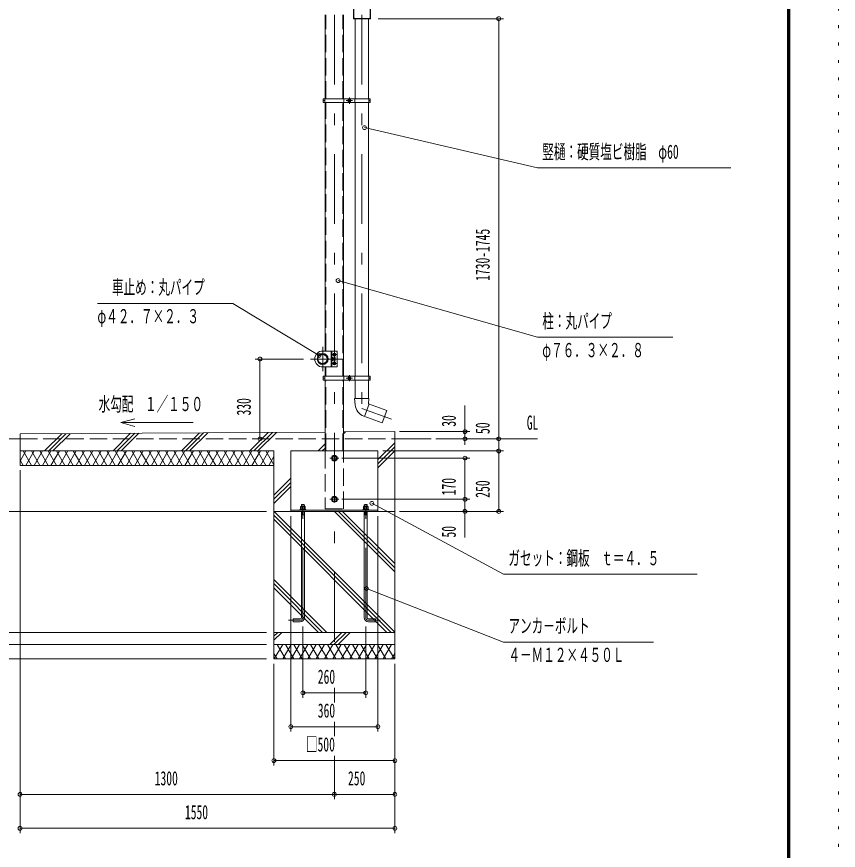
# Model space of a CAD drawing. Units: millimetres, scale not verified, with parts at other scales. Extents: x -23257 to 23268, y -10500 to 10500.
# Drawn here: x 14771 to 23268, y -3158 to 5458 of the extents above; entities that cross this region are included whole.
import ezdxf
from ezdxf.enums import TextEntityAlignment as Align

# ---------------------------------------------------------------- set-up
doc = ezdxf.new("R2010")
doc.units = ezdxf.units.MM
doc.header["$LTSCALE"] = 60
for name, pattern in [('DASHED3', [4, 3, -1]), ('USER1', [24, 12, -5, 2, -5]), ('USER2', [3, 0.5, -2.5])]:
    doc.linetypes.add(name, pattern=pattern)
for name, color, linetype, lineweight in [('0-2_F-E_J_ADD', 5, 'USER2', 18), ('1-E__2-4_3THIN', 4, 'Continuous', 18), ('1-F__2-0_3BODL', 7, 'Continuous', 18), ('2-0__2-5_3DIM', 3, 'Continuous', 18), ('2-1__2-2_3CENTER', 3, 'USER1', 18), ('2-2__2-1_3HIDDEN', 3, 'DASHED3', 18), ('2-3__2-6_3HATCH', 2, 'Continuous', 18), ('2-4__F-F_4PAPAER', 5, 'Continuous', 18)]:
    doc.layers.add(name, color=color, linetype=linetype, lineweight=lineweight)
doc.styles.add('ＭＳ ゴシック', font='')
doc.styles.get('ＭＳ ゴシック').set_extended_font_data('MS Gothic')

msp = doc.modelspace()

# ---------------------------------------------------------------- linework, layer by layer
at = {"layer": '0-2_F-E_J_ADD'}
msp.add_lwpolyline([(-6432.19, 10500), (-6432.19, -10500), (23267.81, -10500), (23267.81, 10500)], close=True, dxfattribs=at)
at = {"layer": '1-E__2-4_3THIN'}
for p, q in [((17987.4, 1925.43), (17992.38, 1925.43)), ((17992.38, 1914.43), (17987.4, 1914.43)), ((18056.4, 1925.43), (18043.9, 1925.43)), ((18043.9, 1914.43), (18056.4, 1914.43)), ((17720.15, 394.43), (17720.15, 416.41)), ((17742.65, 416.41), (17742.65, 394.43)), ((18370.14, 416.41), (18370.14, 394.43)), ((18392.65, 394.43), (18392.65, 416.41))]:
    msp.add_line(p, q, dxfattribs=at)
for points in [[(17720.15, 344.93), (17720.15, 311.18), (17716.4, 304.69)], [(17746.4, 304.69), (17742.65, 311.18), (17742.65, 344.93)], [(18370.14, 344.93), (18370.14, 311.18), (18366.39, 304.69)], [(18396.4, 304.69), (18392.65, 311.18), (18392.65, 344.93)]]:
    msp.add_lwpolyline(points, dxfattribs=at)
at = {"layer": '1-F__2-0_3BODL'}
for p, q in [((17961.02, 5477.35), (17961.02, 4609.93)), ((18151.77, 4609.93), (18151.77, 5477.35)), ((18271.16, 5437.25), (18271.16, 4609.93)), ((18408.66, 4609.93), (18408.66, 5437.25)), ((17957.03, 4589.93), (17941.78, 4589.93)), ((17957.03, 4609.93), (17957.03, 4569.93)), ((17961.02, 4569.93), (17961.02, 2002.43)), ((18151.77, 1741.42), (18151.77, 4569.93)), ((18155.78, 4569.93), (18155.78, 4609.93)), ((18267.16, 4609.93), (18267.16, 4569.93)), ((18271.16, 4569.93), (18271.16, 1741.42)), ((18408.66, 1741.42), (18408.66, 4569.93)), ((18412.66, 4569.93), (18412.66, 4609.93)), ((18427.91, 4589.93), (18412.66, 4589.93)), ((18031.4, 1837.43), (18031.4, 2002.43)), ((17989.4, 1927.43), (17989.4, 1912.43)), ((17992.15, 1912.43), (17989.4, 1912.43)), ((18031.4, 1934.37), (18042.63, 1934.37)), ((18042.63, 1927.15), (18031.4, 1927.15)), ((18031.4, 1912.71), (18042.63, 1912.71)), ((18056.4, 1927.43), (18043.9, 1927.43)), ((18043.9, 1912.43), (18056.4, 1912.43)), ((18065.13, 1927.15), (18056.4, 1927.15)), ((18056.4, 1912.71), (18065.13, 1912.71)), ((17961.02, 1837.43), (17961.02, 1741.42)), ((17957.03, 1741.42), (17957.03, 1701.42)), ((18155.78, 1701.42), (18155.78, 1741.42)), ((18267.16, 1741.42), (18267.16, 1701.42)), ((18412.66, 1701.42), (18412.66, 1741.42)), ((17941.78, 1721.42), (17957.03, 1721.42)), ((17961.02, 1701.42), (17961.02, 969.93)), ((18151.77, 969.93), (18151.77, 1701.42)), ((18271.16, 1701.42), (18271.16, 1512.77)), ((18408.66, 1512.77), (18408.66, 1701.42)), ((18412.66, 1721.42), (18427.91, 1721.42)), ((18266.17, 1512.77), (18272.32, 1445.1)), ((18369.14, 1325.83), (18416.16, 1455.04)), ((14806.39, 1144.93), (17961.02, 1165.28)), ((14806.39, 1094.93), (14431.39, 1094.93)), ((18681.39, 1094.93), (19056.39, 1094.93)), ((17431.4, 344.93), (18681.39, 344.93)), ((17606.39, 356.18), (18506.4, 356.18)), ((17696.4, 356.18), (17696.4, 361.93)), ((17716.4, 412.67), (17746.4, 412.67)), ((17716.4, 344.93), (17716.4, -752.57)), ((17719.13, 392.17), (17719.13, 369.43)), ((17723.9, 361.93), (17731.4, 369.43)), ((17738.9, 369.43), (17731.4, 361.93)), ((17743.67, 369.43), (17743.67, 392.17)), ((17746.4, -752.57), (17746.4, 344.93)), ((17758.27, 361.93), (17758.27, 369.43)), ((18354.52, 361.93), (18354.52, 369.43)), ((18366.39, 394.43), (18366.39, 412.67)), ((18366.39, 344.93), (18366.39, -752.57)), ((18369.13, 369.43), (18369.13, 392.17)), ((18373.9, 369.43), (18381.4, 361.93)), ((18388.9, 361.93), (18381.4, 369.43)), ((18393.66, 369.43), (18393.66, 392.17)), ((18396.4, -752.57), (18396.4, 344.93)), ((18416.39, 361.93), (18416.39, 356.18)), ((17716.4, 311.18), (17746.4, 311.18)), ((18396.4, 311.18), (18366.39, 311.18)), ((18481.39, -795.07), (18408.89, -795.07)), ((17431.4, -905.07), (18681.39, -905.07)), ((18681.39, -1030.07), (17431.4, -1030.07))]:
    msp.add_line(p, q, dxfattribs=at)
for points in [[(18258.9, 5549.75), (18255.9, 5549.75), (18255.9, 5437.25), (18430.9, 5437.25), (18430.9, 5549.75), (18427.9, 5549.75), (18427.9, 5445.25), (18422.9, 5440.25), (18263.9, 5440.25), (18258.9, 5445.25)], [(18427.91, 4569.93), (17941.78, 4569.93), (17941.78, 4609.93), (18427.91, 4609.93)], [(18223.97, 4597.15), (18211.47, 4604.36), (18198.97, 4597.15), (18198.97, 4582.71), (18211.47, 4575.49), (18223.97, 4582.71)], [(18043.9, 1972.15), (18056.4, 1979.36), (18068.9, 1972.15), (18068.9, 1957.71), (18056.4, 1950.5), (18043.9, 1957.71)], [(18066.4, 1907.68), (18066.4, 1932.18), (18065.13, 1934.37), (18056.4, 1934.37), (18056.4, 1905.5), (18065.13, 1905.5)], [(18043.9, 1882.15), (18056.4, 1889.36), (18068.9, 1882.15), (18068.9, 1867.71), (18056.4, 1860.5), (18043.9, 1867.71)], [(17941.78, 1701.42), (17941.78, 1741.42), (18427.91, 1741.42), (18427.91, 1701.42)], [(18198.97, 1728.64), (18198.97, 1714.21), (18211.47, 1706.99), (18223.97, 1714.21), (18223.97, 1728.64), (18211.47, 1735.86)], [(18068.67, 873.68), (18044.13, 873.68), (18031.86, 894.93), (18044.13, 916.18), (18068.67, 916.18), (18080.93, 894.93)], [(18068.67, 448.68), (18080.93, 469.93), (18068.67, 491.18), (18044.13, 491.18), (18031.86, 469.93), (18044.13, 448.68)]]:
    msp.add_lwpolyline(points, close=True, dxfattribs=at)
for points in [[(17936.4, 2002.43), (18086.39, 2002.43), (18086.39, 1837.43), (17936.4, 1837.43)], [(17989.4, 1912.43), (17986.9, 1914.93), (17986.9, 1924.93), (17989.4, 1927.43), (17992.15, 1927.43)], [(18042.63, 1934.37), (18043.9, 1932.18), (18043.9, 1907.68), (18042.63, 1905.5), (18031.4, 1905.5)], [(18266.17, 1512.77), (18413.66, 1512.77), (18408.66, 1457.77), (18598.68, 1388.61), (18551.66, 1259.4), (18362.23, 1328.35)], [(17431.4, 819.93), (14806.39, 819.93), (14806.39, 1144.93)], [(18151.77, 1166.51), (18681.39, 1169.93), (18681.39, -1180.07)], [(18681.39, -1180.07), (17431.4, -1180.07), (17431.4, 969.93), (14806.39, 969.93)], [(18506.4, 344.93), (18506.4, 969.93), (17606.39, 969.93), (17606.39, 344.93)], [(17696.4, 361.93), (17766.4, 361.93), (17766.4, 356.18)], [(17758.27, 369.43), (17704.52, 369.43), (17704.52, 361.93)], [(17706.86, 369.43), (17706.86, 392.17), (17710.77, 394.43), (17752.02, 394.43), (17755.93, 392.17), (17755.93, 369.43)], [(17746.4, 394.43), (17746.4, 412.67), (17741.4, 417.67), (17721.4, 417.67), (17716.4, 412.67), (17716.4, 394.43)], [(18416.39, 361.93), (18346.4, 361.93), (18346.4, 356.18)], [(18354.52, 369.43), (18408.27, 369.43), (18408.27, 361.93)], [(18402.02, 394.43), (18360.77, 394.43), (18356.86, 392.17), (18356.86, 369.43)], [(18396.4, 394.43), (18396.4, 412.67), (18366.39, 412.67), (18371.4, 417.67), (18391.39, 417.67), (18396.4, 412.67)], [(18402.02, 394.43), (18405.93, 392.17), (18405.93, 369.43)], [(17703.89, -765.07), (17631.4, -765.07), (17631.4, -795.07), (17703.89, -795.07)], [(18408.89, -765.07), (18481.39, -765.07), (18481.39, -795.07)]]:
    msp.add_lwpolyline(points, dxfattribs=at)
for centre, radius in [((18211.47, 4589.93), 15.62), ((18211.47, 4589.93), 12.25), ((17936.4, 1919.93), 56.25), ((17933.53, 1919.93), 53.38), ((17933.53, 1919.93), 47.62), ((18056.4, 1964.93), 15.62), ((18056.4, 1964.93), 12.25), ((18056.4, 1874.93), 15.62), ((18056.4, 1874.93), 12.25), ((18211.47, 1721.42), 15.62), ((18211.47, 1721.42), 12.25), ((18056.4, 894.93), 30), ((18056.4, 894.93), 20.62), ((18056.4, 469.93), 30), ((18056.4, 469.93), 20.62)]:
    msp.add_circle(centre, radius, dxfattribs=at)
for centre, radius, start, end in [((17936.4, 1919.93), 82.5, 90, 270), ((18038.1, 1930.76), 5.79, 321.46857, 0), ((18022.62, 1919.93), 21.27, 340.17088, 19.83133), ((18038.1, 1909.1), 5.79, 0, 38.54623), ((18045.12, 1919.93), 21.27, 340.16867, 19.82912), ((18060.6, 1909.1), 5.79, 0, 38.53143), ((18060.61, 1930.76), 5.79, 321.45377, 360), ((18409.26, 1457.55), 137.5, 185.19513, 249.99989), ((17712.99, 384.97), 9.46, 49.5701, 90), ((17731.4, 359.98), 34.45, 69.13593, 110.86406), ((17749.8, 384.97), 9.46, 90, 130.42989), ((18362.99, 384.97), 9.46, 49.57011, 90), ((18381.4, 359.98), 34.45, 69.13594, 110.86407), ((18399.8, 384.97), 9.46, 90, 130.4299), ((17703.89, -752.57), 42.5, 270, 0), ((17703.89, -752.57), 12.5, 270, 0), ((18408.89, -752.57), 42.5, 180, 270), ((18408.89, -752.57), 12.5, 180, 270)]:
    msp.add_arc(centre, radius, start, end, dxfattribs=at)
at = {"layer": '2-0__2-5_3DIM'}
for p, q in [((19806.4, 5437.25), (18508.89, 5437.25)), ((19756.4, 344.93), (19756.4, 5437.25)), ((17736.4, 1919.93), (17236.4, 1919.93)), ((17286.4, 1919.93), (17286.4, 1094.93)), ((19406.4, 1032.16), (19406.4, 1439.93)), ((15847.17, 1262.63), (16597.16, 1262.63)), ((18731.4, 1169.93), (19456.39, 1169.93)), ((19106.4, 1094.93), (20156.4, 1094.93)), ((18556.4, 969.93), (19806.4, 969.93)), ((19456.39, 894.93), (18135.4, 894.93)), ((19406.4, 894.93), (19406.4, 74.93)), ((14806.39, -2980.07), (14806.39, 769.93)), ((19456.39, 469.93), (18135.4, 469.93)), ((17356.39, 344.93), (13331.4, 344.93)), ((18731.4, 344.93), (19806.4, 344.93)), ((17606.39, 294.93), (17606.39, -1930.07)), ((18506.4, -1930.07), (18506.4, 294.93)), ((17731.4, -1580.07), (17731.4, -845.07)), ((18381.4, -1580.07), (18381.4, -845.07)), ((17356.39, -905.07), (13681.39, -905.07)), ((13681.39, -1030.07), (17356.39, -1030.07)), ((12981.4, -1180.07), (17356.39, -1180.07)), ((17431.4, -1230.07), (17431.4, -2280.07)), ((18681.39, -2980.07), (18681.39, -1230.07)), ((18381.4, -1530.07), (17731.4, -1530.07)), ((18056.4, -1480.07), (18056.4, -1630.37)), ((17606.39, -1880.07), (18506.4, -1880.07)), ((18056.4, -1830.07), (18056.4, -1978.58)), ((17431.4, -2230.07), (18681.39, -2230.07)), ((18056.4, -2180.07), (18056.4, -2630.07)), ((18681.39, -2580.07), (14806.39, -2580.07)), ((14806.39, -2930.07), (18681.39, -2930.07))]:
    msp.add_line(p, q, dxfattribs=at)
for points in [[(22156.4, 3894.93), (20156.4, 3894.93), (18368, 4310.98)], [(18095.09, 2730.46), (20156.4, 2144.93), (21556.4, 2144.93)], [(15606.4, 2494.93), (17006.4, 2494.93), (17899.48, 1956.41)], [(15992.06, 1301.46), (15847.17, 1262.63), (15992.06, 1223.81)], [(18444.44, 428.62), (19806.4, -305.07), (21806.4, -305.07)], [(21356.4, -1005.07), (19806.4, -1005.07), (18389.09, -451.73)]]:
    msp.add_lwpolyline(points, dxfattribs=at)
for centre in [(19756.4, 5437.25), (18368, 4310.98), (18095.09, 2730.46), (17286.4, 1919.93), (17899.48, 1956.41), (19406.4, 1169.93), (17286.4, 1094.93), (19406.4, 1094.93), (19756.4, 1094.93), (19756.4, 969.93), (19406.4, 894.93), (18444.44, 428.62), (19406.4, 469.93), (19406.4, 344.93), (19756.4, 344.93), (18389.09, -451.73), (17731.4, -1530.07), (18381.4, -1530.07), (17606.39, -1880.07), (18506.4, -1880.07), (17431.4, -2230.07), (18681.39, -2230.07), (14806.39, -2580.07), (18056.4, -2580.07), (18681.39, -2580.07), (14806.39, -2930.07), (18681.39, -2930.07)]:
    msp.add_circle(centre, 20, dxfattribs=at)
at = {"layer": '2-1__2-2_3CENTER'}
for p, q in [((18056.4, 5477.35), (18056.4, -1274.96)), ((18242.72, 4589.93), (18180.22, 4589.93)), ((18211.47, 4621.18), (18211.47, 4558.68)), ((17936.4, 1794.93), (17936.4, 2044.93)), ((18136.4, 1919.93), (17811.4, 1919.93)), ((18025.15, 1964.93), (18087.65, 1964.93)), ((18089.28, 1874.93), (18025.15, 1874.93)), ((18211.47, 1690.18), (18211.47, 1752.67)), ((18180.22, 1721.42), (18242.72, 1721.42)), ((18101.4, 894.93), (18011.4, 894.93)), ((17731.4, -752.57), (17731.4, 447.67)), ((18101.4, 469.93), (18011.4, 469.93)), ((18381.4, -752.57), (18381.4, 447.67)), ((17703.89, -780.07), (17581.4, -780.07)), ((18408.89, -780.07), (18531.39, -780.07))]:
    msp.add_line(p, q, dxfattribs=at)
msp.add_lwpolyline([(18339.92, 5477.35), (18339.92, 1409.63), (18646.77, 1297.94)], dxfattribs=at)
for centre, start, end in [((17703.89, -752.57), 270, 0), ((18408.89, -752.57), 180, 270)]:
    msp.add_arc(centre, 27.5, start, end, dxfattribs=at)
at = {"layer": '2-2__2-1_3HIDDEN'}
for p, q in [((17968.02, 4609.93), (17968.02, 5477.35)), ((18144.77, 4609.93), (18144.77, 5477.35)), ((17968.02, 2002.43), (17968.02, 4569.93)), ((18144.77, 1741.42), (18144.77, 4569.93)), ((18023.4, 1837.43), (18023.4, 2002.43)), ((17968.02, 1741.42), (17968.02, 1837.43)), ((17968.02, 969.93), (17968.02, 1701.42)), ((18144.77, 969.93), (18144.77, 1701.42)), ((14806.39, 1094.93), (18681.39, 1094.93)), ((17961.02, 969.93), (17961.02, 369.93))]:
    msp.add_line(p, q, dxfattribs=at)
msp.add_lwpolyline([(17961.02, 369.93), (18151.77, 369.93), (18151.77, 969.93)], dxfattribs=at)
at = {"layer": '2-3__2-6_3HATCH'}
for p, q in [((15060.54, 969.93), (15238.33, 1147.72)), ((15281.03, 1147.99), (15102.97, 969.93)), ((15145.4, 969.93), (15323.73, 1148.27)), ((15767.65, 969.93), (15950.03, 1152.31)), ((15810.07, 969.93), (15992.73, 1152.58)), ((16035.43, 1152.86), (15852.5, 969.93)), ((16474.76, 969.93), (16661.73, 1156.9)), ((16704.43, 1157.18), (16517.18, 969.93)), ((16559.61, 969.93), (16747.13, 1157.45)), ((17181.86, 969.93), (17373.43, 1161.49)), ((17416.13, 1161.77), (17224.29, 969.93)), ((17266.72, 969.93), (17458.83, 1162.04)), ((18151.77, 1147.87), (18170.53, 1166.64)), ((17961.02, 1041.98), (17888.97, 969.93)), ((18681.39, 1055.25), (18506.4, 880.25)), ((14806.39, 865.77), (14866.53, 969.93)), ((14837.67, 969.93), (14924.27, 819.93)), ((14953.14, 969.93), (14866.54, 819.93)), ((14924.27, 969.93), (15010.87, 819.93)), ((14953.14, 819.93), (15039.74, 969.93)), ((15097.48, 819.93), (15010.87, 969.93)), ((15039.74, 819.93), (15126.34, 969.93)), ((15097.48, 969.93), (15184.08, 819.93)), ((15212.95, 969.93), (15126.34, 819.93)), ((15270.68, 819.93), (15184.08, 969.93)), ((15212.95, 819.93), (15299.55, 969.93)), ((15270.68, 969.93), (15357.28, 819.93)), ((15386.15, 969.93), (15299.55, 819.93)), ((15443.89, 819.93), (15357.28, 969.93)), ((15386.15, 819.93), (15472.75, 969.93)), ((15443.89, 969.93), (15530.49, 819.93)), ((15559.36, 969.93), (15472.75, 819.93)), ((15617.09, 819.93), (15530.49, 969.93)), ((15559.36, 819.93), (15645.96, 969.93)), ((15617.09, 969.93), (15703.69, 819.93)), ((15732.56, 969.93), (15645.96, 819.93)), ((15790.29, 819.93), (15703.69, 969.93)), ((15732.56, 819.93), (15819.16, 969.93)), ((15876.9, 819.93), (15790.29, 969.93)), ((15905.76, 969.93), (15819.16, 819.93)), ((15876.9, 969.93), (15963.5, 819.93)), ((15992.37, 969.93), (15905.76, 819.93)), ((16050.11, 819.93), (15963.5, 969.93)), ((15992.37, 819.93), (16078.97, 969.93)), ((16050.11, 969.93), (16136.71, 819.93)), ((16165.57, 969.93), (16078.97, 819.93)), ((16223.31, 819.93), (16136.71, 969.93)), ((16165.57, 819.93), (16252.17, 969.93)), ((16223.31, 969.93), (16309.91, 819.93)), ((16338.78, 969.93), (16252.18, 819.93)), ((16396.51, 819.93), (16309.91, 969.93)), ((16338.78, 819.93), (16425.38, 969.93)), ((16396.51, 969.93), (16483.12, 819.93)), ((16511.98, 969.93), (16425.38, 819.93)), ((16569.72, 819.93), (16483.12, 969.93)), ((16511.98, 819.93), (16598.59, 969.93)), ((16569.72, 969.93), (16656.32, 819.93)), ((16685.19, 969.93), (16598.59, 819.93)), ((16742.92, 819.93), (16656.32, 969.93)), ((16685.19, 819.93), (16771.79, 969.93)), ((16742.92, 969.93), (16829.53, 819.93)), ((16858.39, 969.93), (16771.79, 819.93)), ((16916.13, 819.93), (16829.53, 969.93)), ((16858.39, 819.93), (16945, 969.93)), ((16916.13, 969.93), (17002.73, 819.93)), ((17031.6, 969.93), (16945, 819.93)), ((17089.33, 819.93), (17002.73, 969.93)), ((17031.6, 819.93), (17118.2, 969.93)), ((17089.34, 969.93), (17175.94, 819.93)), ((17204.8, 969.93), (17118.2, 819.93)), ((17175.94, 969.93), (17262.54, 819.93)), ((17204.8, 819.93), (17291.4, 969.93)), ((17349.14, 819.93), (17262.54, 969.93)), ((17291.41, 819.93), (17378.01, 969.93)), ((17349.14, 969.93), (17431.4, 827.47)), ((17931.4, 969.93), (17961.02, 999.56)), ((18506.4, 837.83), (18681.39, 1012.82)), ((18681.39, 970.4), (18506.4, 795.4)), ((14837.67, 819.93), (14806.39, 874.09)), ((17378.01, 819.93), (17431.4, 912.4)), ((17431.4, 512.36), (17606.39, 687.36)), ((17606.39, 644.93), (17431.4, 469.93)), ((17431.4, 427.5), (17606.39, 602.5)), ((18681.39, -901.85), (17434.61, 344.93)), ((18056.86, 344.93), (18681.39, -279.6)), ((18681.39, -237.17), (18099.29, 344.93)), ((18141.72, 344.93), (18681.39, -194.75)), ((18681.39, 348.14), (18678.19, 344.93)), ((17431.4, 305.72), (18642.18, -905.07)), ((18599.76, -905.07), (17431.4, 263.29)), ((17431.4, -358.96), (17977.5, -905.07)), ((17935.08, -905.07), (17431.4, -401.39)), ((17431.4, -443.81), (17892.65, -905.07)), ((17431.4, -986.71), (17513.04, -905.07)), ((17470.61, -905.07), (17431.4, -944.28)), ((18135.29, -905.07), (18010.29, -1030.07)), ((18052.71, -1030.07), (18177.71, -905.07)), ((18095.14, -1030.07), (18220.14, -905.07)), ((17435.75, -1030.07), (17431.4, -1037.6)), ((17522.35, -1030.07), (17435.75, -1180.07)), ((17551.21, -1180.07), (17464.61, -1030.07)), ((17608.95, -1030.07), (17522.35, -1180.07)), ((17551.21, -1030.07), (17637.82, -1180.07)), ((17608.95, -1180.07), (17695.55, -1030.07)), ((17724.42, -1180.07), (17637.82, -1030.07)), ((17782.15, -1030.07), (17695.55, -1180.07)), ((17724.42, -1030.07), (17811.02, -1180.07)), ((17782.15, -1180.07), (17868.76, -1030.07)), ((17897.63, -1180.07), (17811.02, -1030.07)), ((17955.36, -1030.07), (17868.76, -1180.07)), ((17897.62, -1030.07), (17984.23, -1180.07)), ((17955.36, -1180.07), (18041.96, -1030.07)), ((17984.23, -1030.07), (18070.83, -1180.07)), ((18041.96, -1180.07), (18128.56, -1030.07)), ((18157.43, -1180.07), (18070.83, -1030.07)), ((18215.17, -1030.07), (18128.56, -1180.07)), ((18157.43, -1030.07), (18244.04, -1180.07)), ((18215.17, -1180.07), (18301.77, -1030.07)), ((18330.64, -1180.07), (18244.04, -1030.07)), ((18388.37, -1030.07), (18301.77, -1180.07)), ((18330.64, -1030.07), (18417.24, -1180.07)), ((18388.37, -1180.07), (18474.98, -1030.07)), ((18503.84, -1180.07), (18417.24, -1030.07)), ((18561.58, -1030.07), (18474.98, -1180.07)), ((18503.84, -1030.07), (18590.45, -1180.07)), ((18561.58, -1180.07), (18648.18, -1030.07)), ((18677.05, -1180.07), (18590.45, -1030.07)), ((18677.05, -1030.07), (18681.39, -1037.6)), ((17464.61, -1180.07), (17431.4, -1122.53)), ((18681.39, -1122.54), (18648.18, -1180.07))]:
    msp.add_line(p, q, dxfattribs=at)
at = {"layer": '2-4__F-F_4PAPAER'}
for points in [[(22767.81, -10000), (-5932.19, -10000), (-5932.19, 10100), (22767.81, 10100)], [(22765.31, -9997.5), (-5929.69, -9997.5), (-5929.69, 10097.5), (22765.31, 10097.5)], [(22762.81, -9995), (22762.81, 10095), (-5927.19, 10095), (-5927.19, -9995)], [(22760.31, -9992.5), (-5924.69, -9992.5), (-5924.69, 10092.5), (22760.31, 10092.5)], [(22757.81, -9990), (22757.81, 10090), (-5922.19, 10090), (-5922.19, -9990)], [(22755.31, -9987.5), (-5919.69, -9987.5), (-5919.69, 10087.5), (22755.31, 10087.5)], [(22752.81, -9985), (22752.81, 10085), (-5917.19, 10085), (-5917.19, -9985)], [(22750.31, -9982.5), (-5914.69, -9982.5), (-5914.69, 10082.5), (22750.31, 10082.5)], [(22747.81, -9980), (22747.81, 10080), (-5912.19, 10080), (-5912.19, -9980)], [(22745.31, -9977.5), (-5909.69, -9977.5), (-5909.69, 10077.5), (22745.31, 10077.5)], [(22742.81, -9975), (-5907.19, -9975), (-5907.19, 10075), (22742.81, 10075)]]:
    msp.add_lwpolyline(points, close=True, dxfattribs=at)

# ---------------------------------------------------------------- texts
at = {"layer": '2-0__2-5_3DIM', "color": 7, "style": 'ＭＳ ゴシック', "width": 0.6}
for s, p in [('竪樋：硬質塩ビ樹脂\u3000φ60', (20206.4, 3944.93)), ('車止め：丸パイプ', (15756.4, 2544.93)), ('φ４２．７×２．３', (15606.4, 2244.93)), ('柱：丸パイプ', (20206.4, 2194.93)), ('φ７６．３×２．８', (20206.4, 1894.93)), ('水勾配\u3000１／１５０', (15618.7, 1337.63)), ('GL', (20046.39, 1144.93)), ('ガセット：鋼板\u3000ｔ＝４．５', (19856.4, -255.07)), ('アンカ－ボルト', (19856.4, -955.07)), ('４－Ｍ１２×４５０Ｌ', (19856.4, -1255.07)), ('260', (17885.15, -1480.07)), ('360', (17885.15, -1830.07)), ('□500', (17762.64, -2180.07)), ('1300', (16198.9, -2530.07)), ('250', (18197.65, -2530.07)), ('1550', (16511.4, -2880.07))]:
    msp.add_text(s, height=146.6, dxfattribs=at).set_placement(p, align=Align.BOTTOM_LEFT)
for s, p in [('1730-1745', (19706.4, 2727.34)), ('330', (17236.4, 1336.18)), ('30', (19356.4, 1219.93)), ('50', (19706.4, 1144.93)), ('170', (19356.4, 511.18)), ('250', (19706.4, 486.18)), ('50', (19356.4, 74.93))]:
    msp.add_text(s, height=146.6, rotation=90, dxfattribs=at).set_placement(p, align=Align.BOTTOM_LEFT)

doc.saveas('drawing.dxf')
